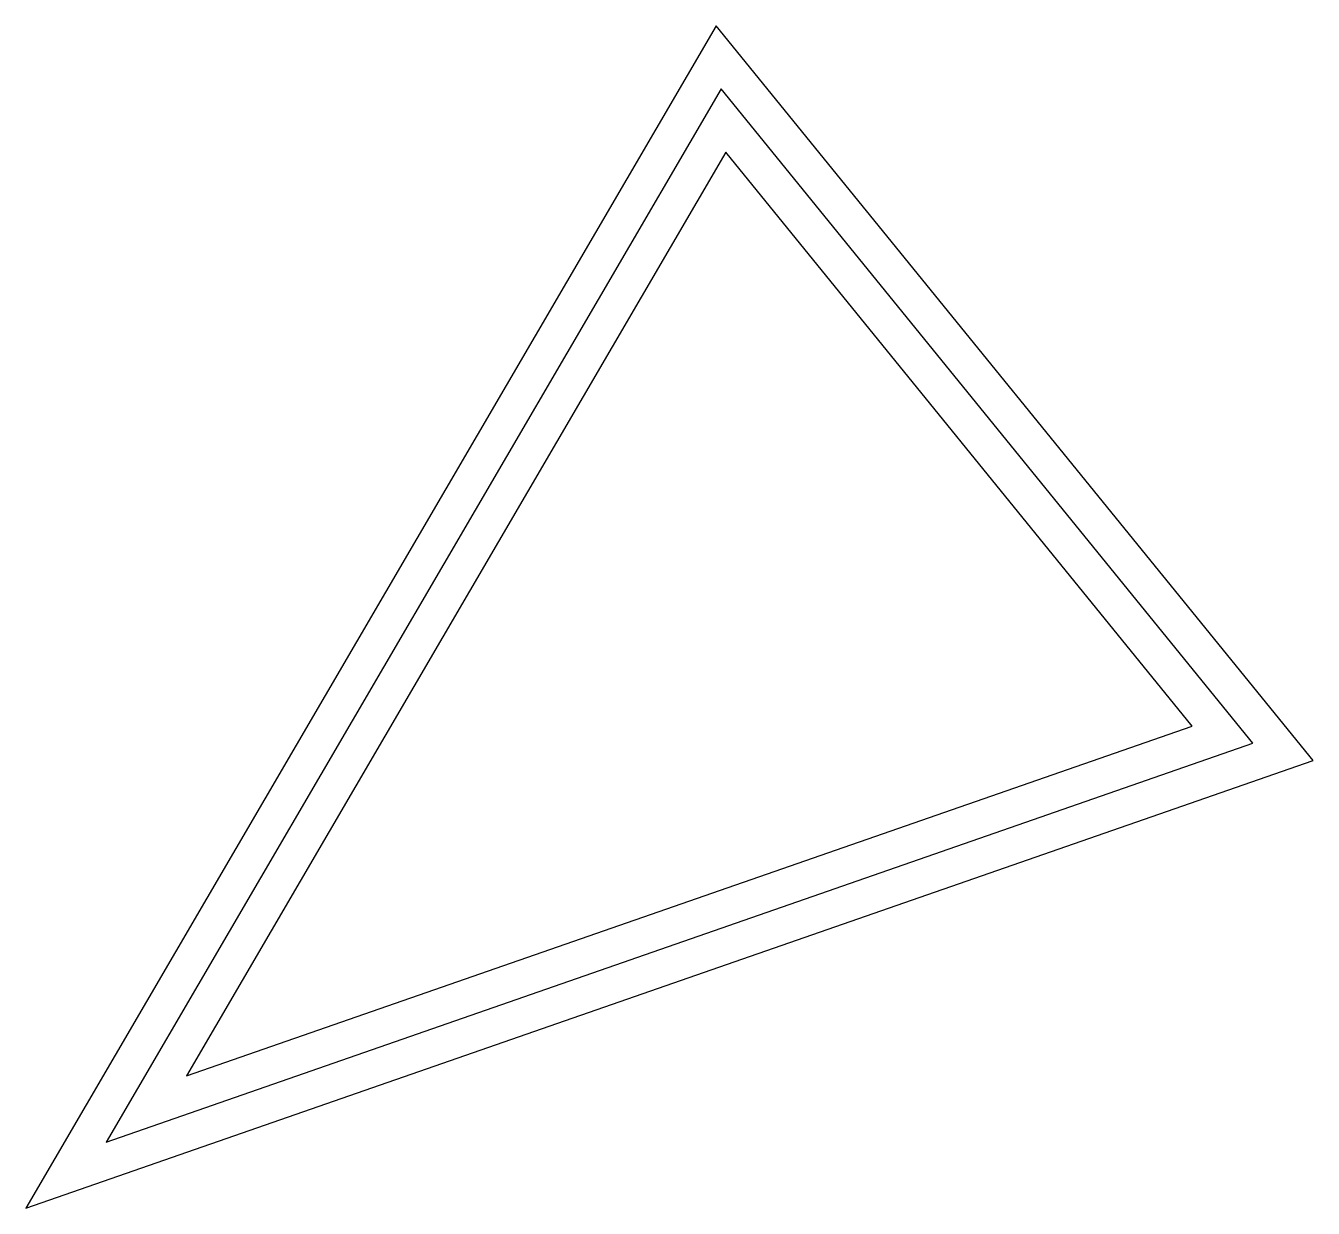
# Model space of a CAD drawing. Header units: millimetres. Extents: x -177 to 2, y -62 to 102.
import ezdxf

# ---------------------------------------------------------------- set-up
doc = ezdxf.new("R2010")
doc.units = ezdxf.units.MM
doc.layers.get('0').update_dxf_attribs({"linetype": 'CONTINUOUS'})

msp = doc.modelspace()

# ---------------------------------------------------------------- linework, layer by layer
for points in [[(1.58, 0.2), (-81.16, 101.97), (-176.82, -61.82)], [(-165.67, -52.65), (-6.8, 2.58), (-80.48, 93.21)], [(-154.53, -43.48), (-15.18, 4.96), (-79.8, 84.45)]]:
    msp.add_lwpolyline(points, close=True)

doc.saveas('drawing.dxf')
